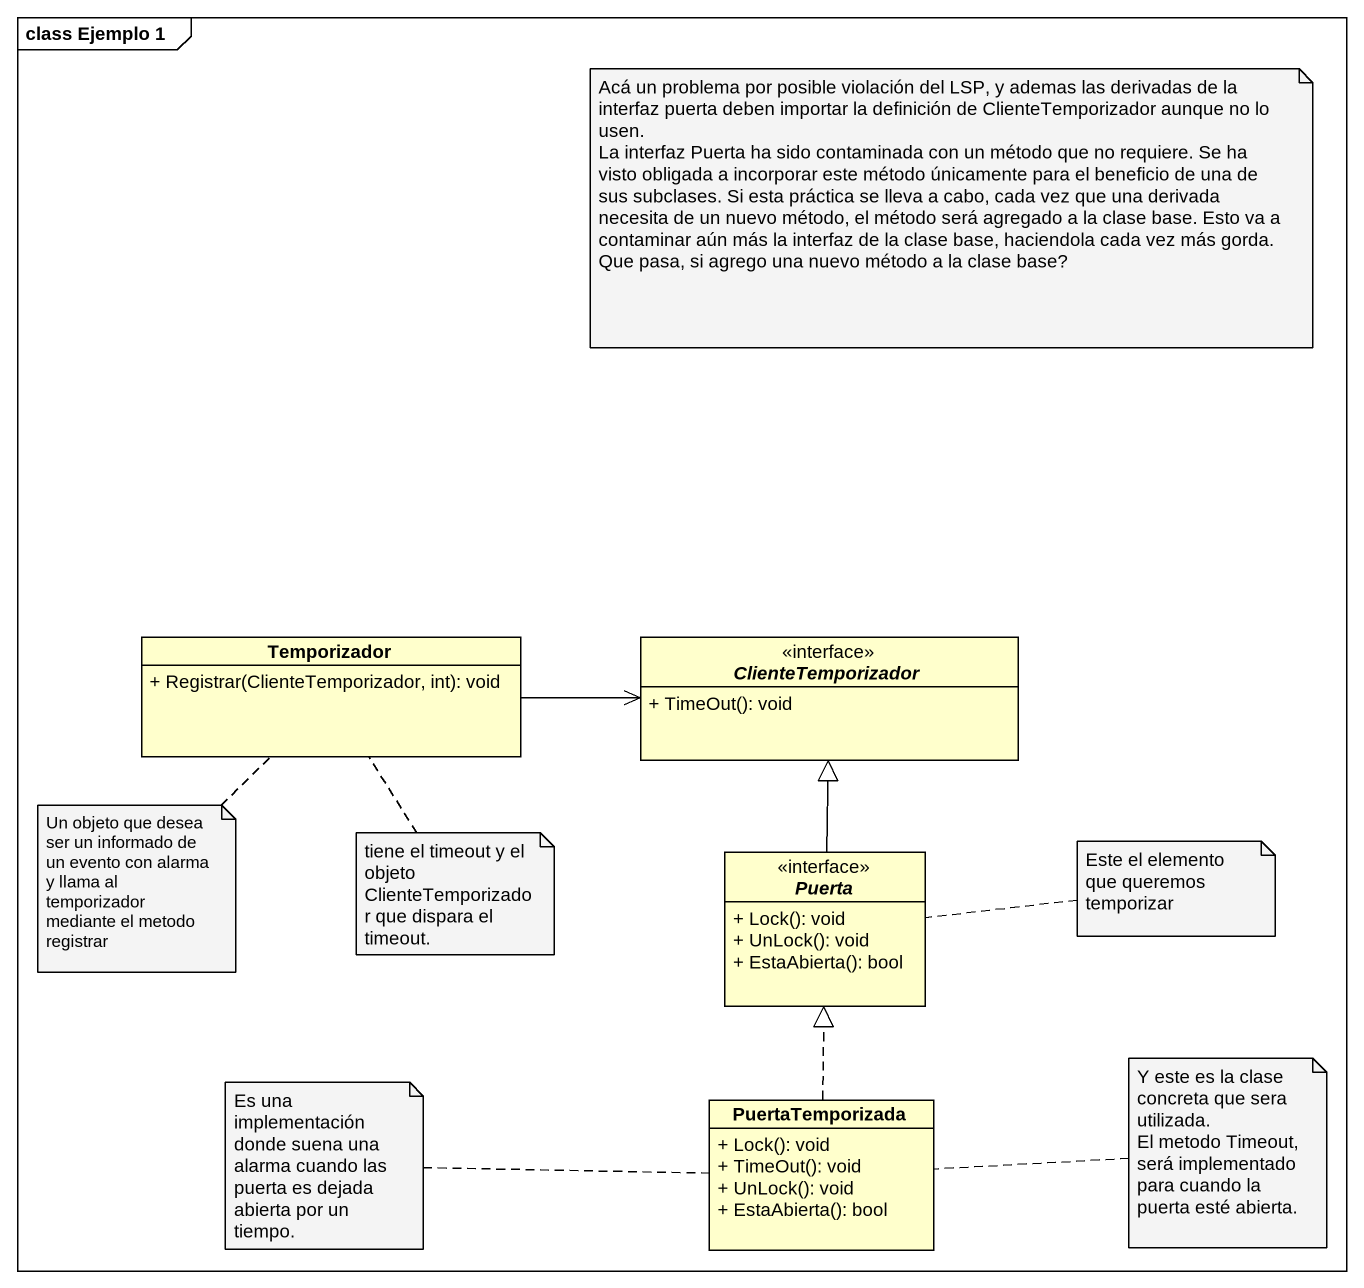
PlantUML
@startuml
mainframe class Ejemplo 1
hide circle
hide empty members
skinparam classAttributeIconSize 0
class Temporizador {
  + Registrar(ClienteTemporizador, int): void
}
interface ClienteTemporizador <<interface>> {
  + TimeOut(): void
}
interface Puerta <<interface>> {
  + Lock(): void
  + UnLock(): void
  + EstaAbierta(): bool
}
class PuertaTemporizada {
  + Lock(): void
  + TimeOut(): void
  + UnLock(): void
  + EstaAbierta(): bool
}
Temporizador -right-> ClienteTemporizador
Puerta -up-|> ClienteTemporizador
PuertaTemporizada .up.|> Puerta
note as N1
  Acá un problema por posible violación del LSP, y ademas las derivadas de la interfaz puerta deben importar la definición de ClienteTemporizador aunque no lo usen.
  La interfaz Puerta ha sido contaminada con un método que no requiere. Se ha visto obligada a incorporar este método únicamente para el beneficio de una de sus subclases. Si esta práctica se lleva a cabo, cada vez que una derivada necesita de un nuevo método, el método será agregado a la clase base. Esto va a contaminar aún más la interfaz de la clase base, haciendola cada vez más gorda.
  Que pasa, si agrego una nuevo método a la clase base?
end note
note bottom of Temporizador : Un objeto que desea ser un informado de un evento con alarma y llama al temporizador mediante el metodo registrar
note bottom of Temporizador : tiene el timeout y el objeto ClienteTemporizador que dispara el timeout.
note right of Puerta : Este el elemento que queremos temporizar
note right of PuertaTemporizada
  Y este es la clase concreta que sera utilizada.
  El metodo Timeout, será implementado para cuando la puerta esté abierta.
end note
note left of PuertaTemporizada : Es una implementación donde suena una alarma cuando las puerta es dejada abierta por un tiempo.
@enduml
